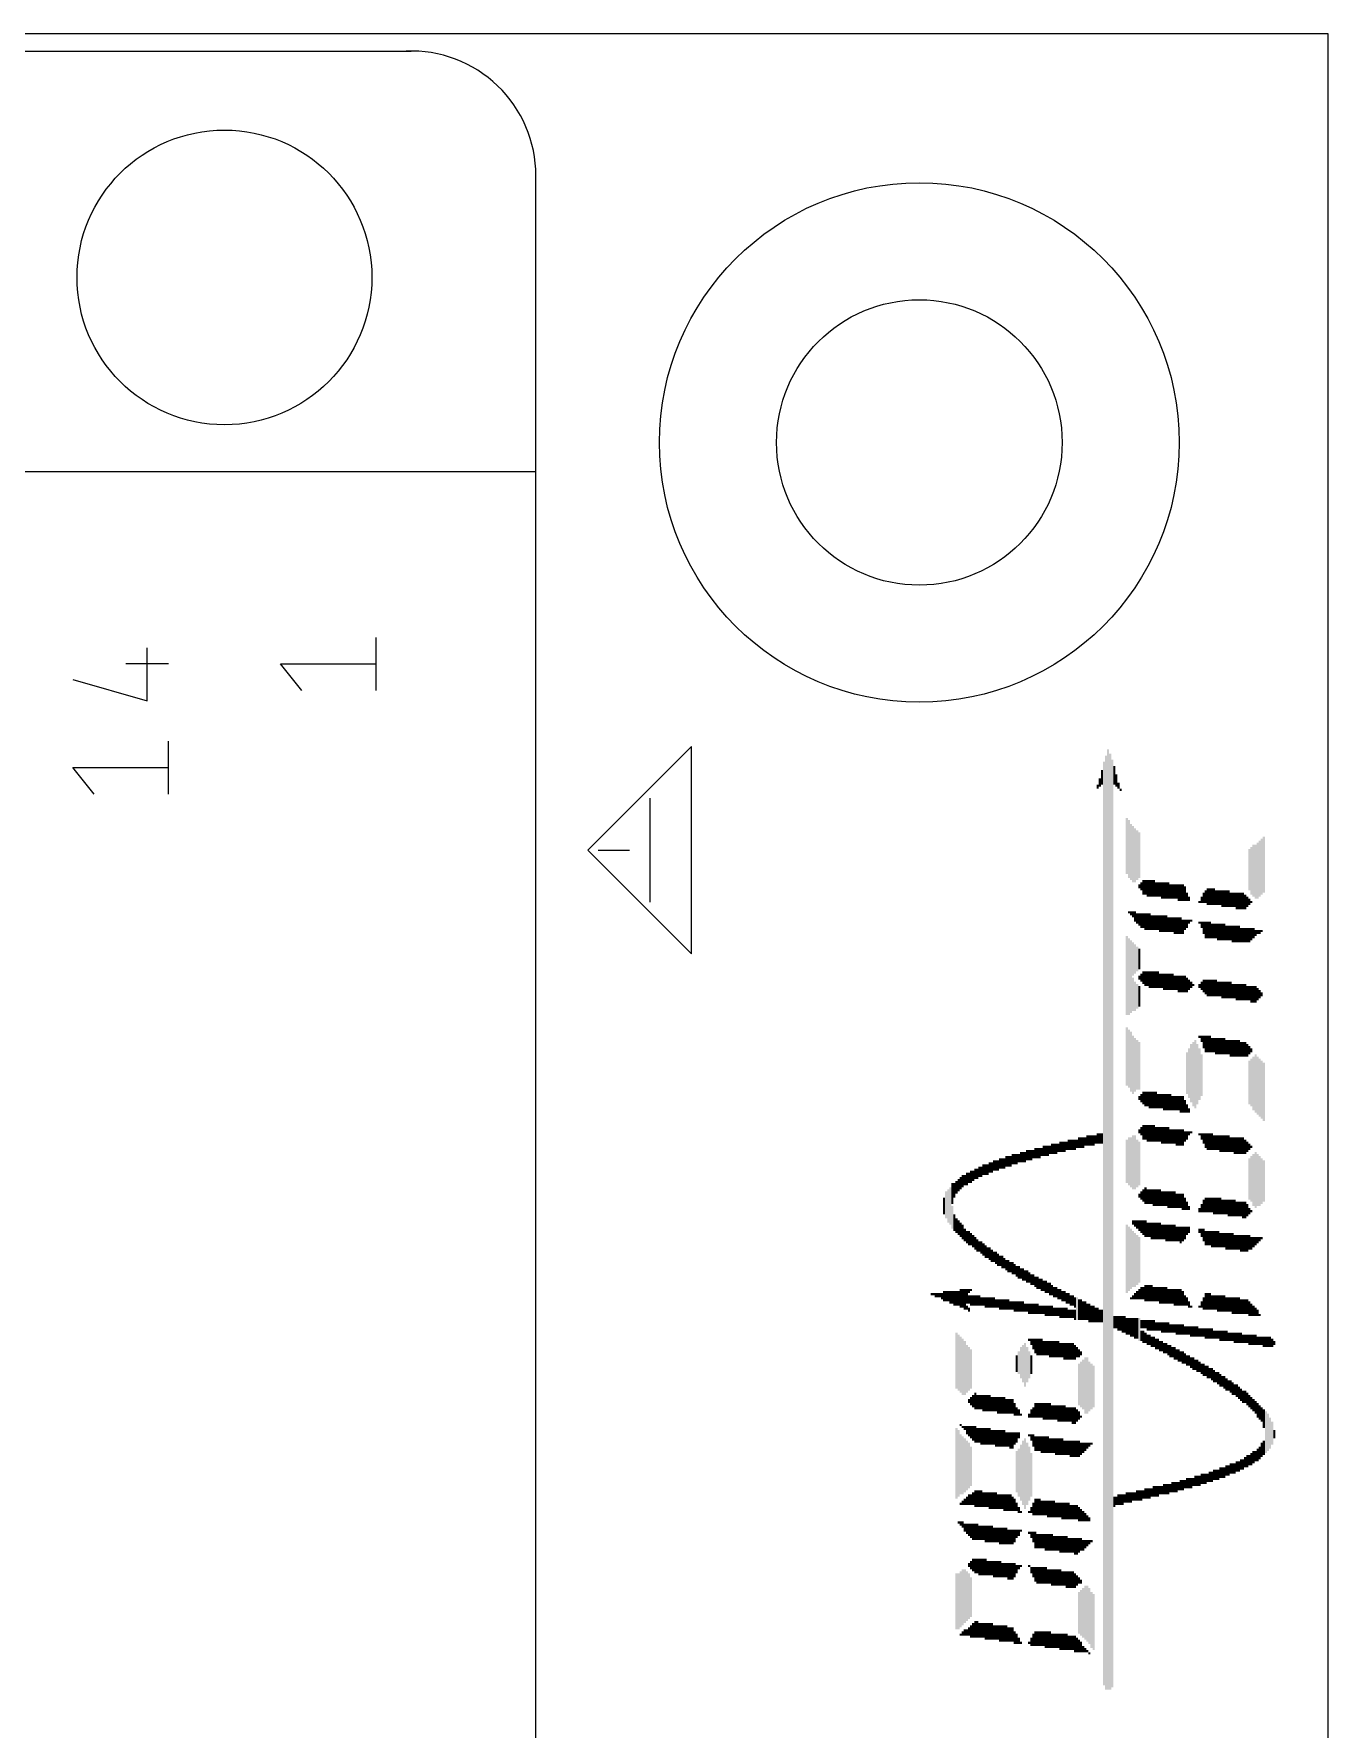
# Model space of a CAD drawing. Extents: x -6.7 to 54.6, y 0 to 76.8.
# Drawn here: x 9.17 to 25, y 32.25 to 53 of the extents above; entities that cross this region are included whole.
import ezdxf

# ---------------------------------------------------------------- set-up
doc = ezdxf.new("R2010")
doc.units = 0
for name, color, linetype in [('20', 30, 'CONTINUOUS'), ('21', 253, 'CONTINUOUS'), ('51', 253, 'CONTINUOUS')]:
    doc.layers.add(name, color=color, linetype=linetype)

# ---------------------------------------------------------------- blocks, each defined once
blk = doc.blocks.new('RECT')
blk.add_solid([(-0.5, -0.5), (0.5, -0.5), (-0.5, 0.5), (0.5, 0.5)])

msp = doc.modelspace()

# ---------------------------------------------------------------- linework, layer by layer
at = {"layer": '20'}
for p, q in [((25, 53), (0, 53)), ((25, 0), (25, 53))]:
    msp.add_line(p, q, dxfattribs=at)
at = {"layer": '21'}
for p, q in [((2.102, 52.789), (13.786, 52.789)), ((15.31, 47.582), (15.31, 51.3285)), ((7.69, 47.6455), (15.31, 47.6455)), ((15.31, 47.582), (15.31, 47.6455)), ((15.31, 5.3545), (15.31, 47.582)), ((10.5546, 44.8388), (10.5546, 45.4879)), ((13.3542, 44.9658), (13.3542, 45.6149)), ((10.2949, 45.2932), (10.8142, 45.2932)), ((12.4454, 44.9658), (12.1858, 45.2904)), ((12.1858, 45.2904), (13.3542, 45.2904)), ((9.6458, 45.0984), (10.5546, 44.8388)), ((10.8142, 43.6958), (10.8142, 44.3449)), ((17.215, 44.28), (15.945, 43.01)), ((17.215, 41.74), (17.215, 44.28)), ((9.9054, 43.6958), (9.6458, 44.0204)), ((9.6458, 44.0204), (10.8142, 44.0204)), ((16.707, 42.375), (16.707, 43.645)), ((15.945, 43.01), (17.215, 41.74)), ((16.072, 43.01), (16.453, 43.01))]:
    msp.add_line(p, q, dxfattribs=at)
for radius in [3.1789, 1.7463]:
    msp.add_circle((20, 48), radius, dxfattribs=at)
msp.add_arc((13.7847, 51.265), 1.5253, 360, 92.3383, dxfattribs=at)
at = {"layer": '51'}
msp.add_circle((11.5, 50.02), 1.8034, dxfattribs=at)

# ---------------------------------------------------------------- block references
at = {"layer": '21', "yscale": 0.0254, "rotation": 90}
for p, xscale in [((22.3093, 38.4912), 11.5062), ((22.3346, 38.4658), 11.4554), ((22.2331, 43.9014), 0.1778), ((22.2584, 38.4404), 11.303), ((22.2839, 38.4531), 11.43), ((22.3601, 38.4404), 11.3538), ((22.3855, 43.9268), 0.2286), ((22.1822, 43.7871), 0.0508), ((22.2077, 43.8379), 0.1016), ((22.4108, 43.8633), 0.1524), ((22.4363, 43.7998), 0.0762), ((22.4617, 43.749), 0.0254), ((22.5379, 43.0632), 0.6858), ((22.5633, 43.0251), 0.7112), ((22.5887, 42.987), 0.6858), ((22.6141, 42.9616), 0.6858), ((22.6395, 42.9489), 0.6604), ((22.6649, 42.9489), 0.6096), ((22.6903, 42.9489), 0.5588), ((24.1889, 42.8092), 0.6858), ((24.2142, 42.8346), 0.6858), ((24.0365, 42.7711), 0.508), ((24.0618, 42.7584), 0.5842), ((24.0873, 42.7584), 0.635), ((24.1127, 42.7457), 0.6604), ((24.138, 42.7584), 0.6858), ((24.1635, 42.7838), 0.6858), ((22.6903, 42.5679), 0.0508), ((22.7157, 42.5679), 0.1016), ((22.7411, 42.5552), 0.1778), ((22.7665, 42.5552), 0.1778), ((22.7919, 42.5425), 0.2032), ((22.8173, 42.5425), 0.2032), ((22.8427, 42.5425), 0.2032), ((22.8681, 42.5425), 0.2032), ((22.8935, 42.5298), 0.1778), ((22.9189, 42.5298), 0.1778), ((22.9443, 42.5298), 0.1778), ((22.9697, 42.5171), 0.2032), ((22.9951, 42.5171), 0.2032), ((23.0205, 42.5171), 0.2032), ((23.0459, 42.5171), 0.2032), ((23.0713, 42.5044), 0.1778), ((23.0967, 42.5044), 0.1778), ((23.1221, 42.5044), 0.1778), ((23.1475, 42.5044), 0.1778), ((23.1729, 42.4917), 0.2032), ((23.1983, 42.4917), 0.2032), ((23.2237, 42.4917), 0.2032), ((23.2491, 42.479), 0.1778), ((23.5284, 42.4409), 0.2032), ((23.5539, 42.4409), 0.2032), ((23.5793, 42.4409), 0.2032), ((23.6046, 42.4409), 0.2032), ((23.2745, 42.4409), 0.1016), ((23.2999, 42.4155), 0.0508), ((23.4269, 42.3774), 0.0254), ((23.4522, 42.4028), 0.0762), ((23.4777, 42.4282), 0.127), ((23.5031, 42.4409), 0.1524), ((23.6301, 42.4282), 0.1778), ((23.6555, 42.4282), 0.1778), ((23.6808, 42.4282), 0.1778), ((23.7063, 42.4155), 0.2032), ((23.7317, 42.4155), 0.2032), ((23.757, 42.4155), 0.2032), ((23.7825, 42.4155), 0.2032), ((23.8079, 42.4028), 0.1778), ((23.8332, 42.4028), 0.1778), ((23.8587, 42.4028), 0.1778), ((23.8841, 42.3901), 0.2032), ((23.9094, 42.3901), 0.2032), ((23.9349, 42.3901), 0.2032), ((23.9603, 42.3901), 0.2032), ((23.9856, 42.3774), 0.1778), ((24.0111, 42.3774), 0.127), ((24.0365, 42.3774), 0.0762), ((24.0618, 42.3774), 0.0254), ((22.5633, 42.2504), 0.0254), ((22.5887, 42.2377), 0.0508), ((22.6141, 42.225), 0.0762), ((22.6395, 42.1996), 0.127), ((22.6649, 42.1742), 0.127), ((22.6903, 42.1615), 0.1524), ((22.7157, 42.1488), 0.1778), ((22.7411, 42.1488), 0.1778), ((22.7665, 42.1361), 0.2032), ((22.7919, 42.1361), 0.2032), ((22.8173, 42.1361), 0.2032), ((22.8427, 42.1234), 0.1778), ((22.8681, 42.1234), 0.1778), ((22.8935, 42.1234), 0.1778), ((22.9189, 42.1234), 0.1778), ((22.9443, 42.1107), 0.2032), ((22.9697, 42.1107), 0.2032), ((22.9951, 42.1107), 0.2032), ((23.0205, 42.1107), 0.2032), ((23.0459, 42.098), 0.1778), ((23.0713, 42.098), 0.1778), ((23.0967, 42.098), 0.1778), ((23.1221, 42.0853), 0.2032), ((23.1475, 42.0853), 0.2032), ((23.1729, 42.0853), 0.2032), ((23.1983, 42.0853), 0.2032), ((23.2237, 42.0726), 0.1778), ((23.2491, 42.098), 0.127), ((23.2745, 42.1107), 0.1016), ((23.2999, 42.1361), 0.0508), ((23.3253, 42.1488), 0.0254), ((23.4269, 42.1234), 0.0254), ((23.4522, 42.098), 0.0762), ((23.4777, 42.0599), 0.1524), ((23.5031, 42.0345), 0.2032), ((23.5284, 42.0345), 0.2032), ((23.5539, 42.0345), 0.2032), ((22.5379, 41.4757), 0.9652), ((22.5633, 41.463), 0.9398), ((22.5887, 41.463), 0.889), ((23.5793, 42.0218), 0.1778), ((23.6046, 42.0218), 0.1778), ((23.6301, 42.0218), 0.1778), ((23.6555, 42.0091), 0.2032), ((23.6808, 42.0091), 0.2032), ((23.7063, 42.0091), 0.2032), ((23.7317, 42.0091), 0.2032), ((23.757, 41.9964), 0.1778), ((23.7825, 41.9964), 0.1778), ((23.8079, 41.9964), 0.1778), ((23.8332, 41.9837), 0.2032), ((23.8587, 41.9837), 0.2032), ((23.8841, 41.9837), 0.2032), ((23.9094, 41.9837), 0.2032), ((23.9349, 41.971), 0.1778), ((23.9603, 41.971), 0.1778), ((23.9856, 41.971), 0.1778), ((24.0111, 41.971), 0.1778), ((24.0365, 41.971), 0.1778), ((24.0618, 41.9837), 0.1524), ((24.0873, 41.9964), 0.127), ((24.1127, 41.9964), 0.0762), ((24.138, 42.0091), 0.0508), ((24.1635, 42.0091), 0.0508), ((24.1889, 42.0218), 0.0254), ((22.6141, 41.6789), 0.4064), ((22.6395, 41.6789), 0.3556), ((22.6649, 41.6789), 0.3048), ((22.6903, 41.6789), 0.254), ((22.7157, 41.4503), 0.1016), ((22.7411, 41.4503), 0.1524), ((22.7665, 41.4376), 0.1778), ((22.7919, 41.4376), 0.1778), ((22.8173, 41.4249), 0.2032), ((22.8427, 41.4249), 0.2032), ((22.8681, 41.4249), 0.2032), ((22.8935, 41.4249), 0.2032), ((22.9189, 41.4249), 0.2032), ((22.9443, 41.4122), 0.1778), ((22.9697, 41.4122), 0.1778), ((22.9951, 41.3995), 0.2032), ((23.0205, 41.3995), 0.2032), ((23.0459, 41.3995), 0.2032), ((23.0713, 41.3995), 0.2032), ((23.0967, 41.3995), 0.2032), ((22.6141, 41.2471), 0.4064), ((22.6395, 41.2217), 0.3556), ((22.6649, 41.2217), 0.3048), ((22.6903, 41.4503), 0.0508), ((22.6903, 41.2217), 0.254), ((23.1221, 41.3868), 0.1778), ((23.1475, 41.3868), 0.1778), ((23.1729, 41.3741), 0.2032), ((23.1983, 41.3741), 0.2032), ((23.2237, 41.3741), 0.2032), ((23.2491, 41.3741), 0.2032), ((23.2745, 41.3614), 0.1778), ((23.2999, 41.3614), 0.127), ((23.3253, 41.3614), 0.0762), ((23.3507, 41.3614), 0.0254), ((23.4269, 41.3487), 0.0508), ((23.4522, 41.3487), 0.1016), ((23.4777, 41.3487), 0.1524), ((23.5031, 41.336), 0.1778), ((23.5284, 41.3233), 0.2032), ((23.5539, 41.3233), 0.2032), ((23.5793, 41.3233), 0.2032), ((23.6046, 41.3233), 0.2032), ((23.6301, 41.3233), 0.2032), ((23.6555, 41.3106), 0.1778), ((23.6808, 41.3106), 0.1778), ((23.7063, 41.2979), 0.2032), ((23.7317, 41.2979), 0.2032), ((23.757, 41.2979), 0.2032), ((23.7825, 41.2979), 0.2032), ((23.8079, 41.2979), 0.2032), ((23.8332, 41.2852), 0.1778), ((23.8587, 41.2852), 0.1778), ((23.8841, 41.2725), 0.2032), ((23.9094, 41.2725), 0.2032), ((23.9349, 41.2725), 0.2032), ((23.9603, 41.2725), 0.2032), ((23.9856, 41.2725), 0.2032), ((24.0111, 41.2598), 0.1778), ((24.0365, 41.2598), 0.1778), ((24.0618, 41.2471), 0.2032), ((24.0873, 41.2471), 0.2032), ((24.1127, 41.2471), 0.2032), ((24.138, 41.2471), 0.1524), ((24.1635, 41.2471), 0.1016), ((24.1889, 41.2471), 0.0508), ((22.5379, 40.4851), 0.7112), ((22.5633, 40.4597), 0.7112), ((22.5887, 40.4216), 0.7366), ((22.6141, 40.3835), 0.7112), ((22.6395, 40.3835), 0.6604), ((22.6649, 40.3835), 0.6096), ((22.6903, 40.3708), 0.5842), ((23.3507, 40.2692), 0.7874), ((23.3761, 40.2692), 0.8382), ((23.4269, 40.7264), 0.0254), ((23.4522, 40.701), 0.0762), ((23.4777, 40.6629), 0.1524), ((23.5031, 40.6375), 0.2032), ((23.5284, 40.6375), 0.2032), ((23.5539, 40.6375), 0.2032), ((23.5793, 40.6248), 0.1778), ((23.6046, 40.6248), 0.1778), ((23.6301, 40.6121), 0.2032), ((23.6555, 40.6121), 0.2032), ((23.6808, 40.6121), 0.2032), ((23.7063, 40.6121), 0.2032), ((23.7317, 40.6121), 0.2032), ((23.757, 40.5994), 0.1778), ((23.7825, 40.5994), 0.1778), ((23.8079, 40.5867), 0.2032), ((23.8332, 40.5867), 0.2032), ((23.8587, 40.5867), 0.2032), ((23.8841, 40.5867), 0.2032), ((23.9094, 40.5867), 0.2032), ((23.9349, 40.574), 0.1778), ((23.9603, 40.574), 0.1778), ((23.9856, 40.574), 0.1778), ((23.2745, 40.2819), 0.508), ((23.2999, 40.2819), 0.6096), ((23.3253, 40.2819), 0.7112), ((23.4015, 40.2692), 0.7366), ((23.4269, 40.2692), 0.635), ((23.4522, 40.2565), 0.508), ((24.0111, 40.5613), 0.1524), ((24.0365, 40.5613), 0.1016), ((24.0618, 40.5613), 0.0508), ((24.0618, 40.1676), 0.5842), ((24.0873, 40.1549), 0.6604), ((24.1127, 40.1549), 0.7112), ((24.138, 40.1295), 0.7112), ((24.1635, 40.1041), 0.7112), ((24.0365, 40.1676), 0.5334), ((24.1889, 40.0787), 0.7112), ((24.2142, 40.0533), 0.7112), ((22.7411, 39.9771), 0.1524), ((22.7665, 39.9644), 0.1778), ((22.7919, 39.9644), 0.1778), ((22.8173, 39.9517), 0.2032), ((22.8427, 39.9517), 0.2032), ((22.8681, 39.9517), 0.2032), ((22.8935, 39.9517), 0.2032), ((22.6903, 39.9771), 0.0508), ((22.7157, 39.9771), 0.1016), ((22.9189, 39.939), 0.1778), ((22.9443, 39.939), 0.1778), ((22.9697, 39.939), 0.1778), ((22.9951, 39.9263), 0.2032), ((23.0205, 39.9263), 0.2032), ((23.0459, 39.9263), 0.2032), ((23.0713, 39.9263), 0.2032), ((23.0967, 39.9136), 0.1778), ((23.1221, 39.9136), 0.1778), ((23.1475, 39.9136), 0.1778), ((23.1729, 39.9136), 0.1778), ((23.1983, 39.9009), 0.2032), ((23.2237, 39.9009), 0.2032), ((23.2491, 39.8755), 0.1524), ((23.2745, 39.8501), 0.1016), ((23.2999, 39.8247), 0.0508), ((22.7411, 39.558), 0.1778), ((22.7665, 39.558), 0.1778), ((22.7919, 39.5453), 0.2032), ((22.8173, 39.5453), 0.2032), ((22.8427, 39.5453), 0.2032), ((22.8681, 39.5453), 0.2032), ((21.6235, 39.3548), 0.127), ((21.6488, 39.3548), 0.127), ((21.6743, 39.3548), 0.127), ((21.6997, 39.3675), 0.1016), ((21.725, 39.3802), 0.127), ((21.7505, 39.3802), 0.127), ((21.7759, 39.3802), 0.127), ((21.8012, 39.3929), 0.1016), ((21.8267, 39.4056), 0.127), ((21.8521, 39.4056), 0.127), ((21.8774, 39.4056), 0.127), ((21.9029, 39.4056), 0.127), ((21.9283, 39.4183), 0.1016), ((21.9536, 39.431), 0.127), ((21.9791, 39.431), 0.127), ((22.0045, 39.431), 0.127), ((22.0298, 39.4437), 0.1016), ((22.0553, 39.4564), 0.127), ((22.0807, 39.4564), 0.127), ((22.106, 39.4564), 0.127), ((22.1315, 39.4564), 0.127), ((22.1569, 39.4691), 0.1016), ((22.1822, 39.4818), 0.127), ((22.2077, 39.4818), 0.127), ((22.2331, 39.4818), 0.127), ((22.5379, 39.2024), 0.5334), ((22.5633, 39.2024), 0.5842), ((22.5887, 39.1897), 0.6096), ((22.6141, 39.1897), 0.6604), ((22.6395, 39.1897), 0.6604), ((22.6649, 39.177), 0.5842), ((22.6903, 39.5707), 0.0508), ((22.6903, 39.177), 0.5334), ((22.7157, 39.5707), 0.1016), ((22.8935, 39.5326), 0.1778), ((22.9189, 39.5326), 0.1778), ((22.9443, 39.5326), 0.1778), ((22.9697, 39.5199), 0.2032), ((22.9951, 39.5199), 0.2032), ((23.0205, 39.5199), 0.2032), ((23.0459, 39.5199), 0.2032), ((23.0713, 39.5072), 0.1778), ((23.0967, 39.5072), 0.1778), ((23.1221, 39.5072), 0.1778), ((23.1475, 39.4945), 0.2032), ((23.1729, 39.4945), 0.2032), ((23.1983, 39.4945), 0.2032), ((23.2237, 39.4945), 0.2032), ((23.2491, 39.5072), 0.127), ((23.2745, 39.5199), 0.1016), ((23.2999, 39.5453), 0.0508), ((23.3253, 39.558), 0.0254), ((23.4269, 39.5326), 0.0254), ((23.4522, 39.5072), 0.0762), ((23.4777, 39.4818), 0.127), ((23.5031, 39.4564), 0.1778), ((23.5284, 39.4437), 0.2032), ((23.5539, 39.4437), 0.2032), ((23.5793, 39.4437), 0.2032), ((23.6046, 39.431), 0.1778), ((23.6301, 39.431), 0.1778), ((23.6555, 39.431), 0.1778), ((23.6808, 39.4183), 0.2032), ((23.7063, 39.4183), 0.2032), ((23.7317, 39.4183), 0.2032), ((23.757, 39.4183), 0.2032), ((23.7825, 39.4183), 0.2032), ((23.8079, 39.4056), 0.1778), ((23.8332, 39.4056), 0.1778), ((23.8587, 39.3929), 0.2032), ((23.8841, 39.3929), 0.2032), ((23.9094, 39.3929), 0.2032), ((23.9349, 39.3929), 0.2032), ((23.9603, 39.3929), 0.2032), ((23.9856, 39.3802), 0.1778), ((24.0111, 39.3802), 0.127), ((24.0365, 39.3802), 0.0762), ((20.9123, 39.1516), 0.127), ((20.9377, 39.1516), 0.127), ((20.9631, 39.1516), 0.127), ((20.9885, 39.177), 0.127), ((21.0139, 39.177), 0.127), ((21.0393, 39.177), 0.127), ((21.0647, 39.2024), 0.127), ((21.0901, 39.2024), 0.127), ((21.1155, 39.2024), 0.127), ((21.1409, 39.2278), 0.127), ((21.1663, 39.2278), 0.127), ((21.1917, 39.2278), 0.127), ((21.2171, 39.2405), 0.1016), ((21.2425, 39.2532), 0.127), ((21.2678, 39.2532), 0.127), ((21.2933, 39.2532), 0.127), ((21.3187, 39.2786), 0.127), ((21.344, 39.2786), 0.127), ((21.3695, 39.2786), 0.127), ((21.3949, 39.2913), 0.1016), ((21.4202, 39.304), 0.127), ((21.4457, 39.304), 0.127), ((21.4711, 39.304), 0.127), ((21.4964, 39.3167), 0.1016), ((21.5219, 39.3294), 0.127), ((21.5473, 39.3294), 0.127), ((21.5726, 39.3294), 0.127), ((21.5981, 39.3421), 0.1016), ((24.0365, 38.9865), 0.508), ((24.0618, 39.3802), 0.0254), ((24.0618, 38.9865), 0.5588), ((24.0873, 38.9738), 0.635), ((24.1127, 38.9738), 0.6858), ((24.138, 38.9738), 0.635), ((24.1635, 38.9611), 0.6096), ((24.1889, 38.9611), 0.5588), ((24.2142, 38.9611), 0.508), ((20.5059, 38.9357), 0.1524), ((20.5313, 38.9611), 0.1524), ((20.5567, 38.9738), 0.127), ((20.5821, 38.9865), 0.1524), ((20.6075, 38.9992), 0.127), ((20.6329, 39.0119), 0.1524), ((20.6583, 39.0246), 0.127), ((20.6837, 39.05), 0.127), ((20.7091, 39.05), 0.127), ((20.7345, 39.0754), 0.127), ((20.7599, 39.0754), 0.127), ((20.7853, 39.1008), 0.127), ((20.8107, 39.1008), 0.127), ((20.8361, 39.1008), 0.127), ((20.8615, 39.1262), 0.127), ((20.8869, 39.1262), 0.127), ((20.3281, 38.669), 0.3302), ((20.3535, 38.6563), 0.4064), ((20.3788, 38.6563), 0.4572), ((20.4043, 38.8087), 0.254), ((20.4297, 38.8468), 0.1778), ((20.455, 38.8849), 0.1524), ((20.4805, 38.9103), 0.1524), ((22.6903, 38.7833), 0.0508), ((22.7157, 38.7833), 0.1016), ((22.7411, 38.7833), 0.1524), ((22.7665, 38.7833), 0.2032), ((22.7919, 38.7706), 0.1778), ((22.8173, 38.7706), 0.1778), ((22.8427, 38.7706), 0.1778), ((22.8681, 38.7579), 0.2032), ((22.8935, 38.7579), 0.2032), ((22.9189, 38.7579), 0.2032), ((22.9443, 38.7579), 0.2032), ((22.9697, 38.7452), 0.1778), ((22.9951, 38.7452), 0.1778), ((23.0205, 38.7452), 0.1778), ((23.0459, 38.7325), 0.2032), ((23.0713, 38.7325), 0.2032), ((23.0967, 38.7325), 0.2032), ((23.1221, 38.7325), 0.2032), ((23.1475, 38.7198), 0.1778), ((23.1729, 38.7198), 0.1778), ((23.1983, 38.7198), 0.1778), ((23.2237, 38.7071), 0.2032), ((20.3026, 38.6563), 0.2032), ((20.4043, 38.5166), 0.2794), ((23.2491, 38.6817), 0.1524), ((23.2745, 38.6563), 0.1016), ((23.2999, 38.6309), 0.0508), ((23.4269, 38.6055), 0.0508), ((23.4522, 38.6309), 0.1016), ((23.4777, 38.6563), 0.1524), ((23.5031, 38.669), 0.1778), ((23.5284, 38.669), 0.1778), ((23.5539, 38.669), 0.1778), ((23.5793, 38.669), 0.1778), ((23.6046, 38.6563), 0.2032), ((23.6301, 38.6563), 0.2032), ((23.6555, 38.6563), 0.2032), ((23.6808, 38.6563), 0.2032), ((23.7063, 38.6436), 0.1778), ((23.7317, 38.6436), 0.1778), ((23.757, 38.6436), 0.1778), ((23.7825, 38.6309), 0.2032), ((23.8079, 38.6309), 0.2032), ((23.8332, 38.6309), 0.2032), ((23.8587, 38.6309), 0.2032), ((23.8841, 38.6182), 0.1778), ((23.9094, 38.6182), 0.1778), ((23.9349, 38.6182), 0.1778), ((23.9603, 38.6055), 0.2032), ((23.9856, 38.6055), 0.2032), ((24.0111, 38.6055), 0.1524), ((24.0365, 38.5928), 0.0762), ((24.0618, 38.5928), 0.0254), ((20.4297, 38.4531), 0.2032), ((20.455, 38.415), 0.1778), ((20.4805, 38.3896), 0.1778), ((20.5059, 38.3642), 0.1778), ((20.5313, 38.3388), 0.1778), ((22.5379, 38.0086), 0.8382), ((22.5633, 38.0086), 0.7874), ((22.6141, 38.4531), 0.0508), ((22.6395, 38.4404), 0.0762), ((22.6649, 38.4277), 0.1016), ((22.6903, 38.415), 0.127), ((22.7157, 38.4023), 0.1524), ((22.7411, 38.3896), 0.1778), ((22.7665, 38.3769), 0.2032), ((22.7919, 38.3642), 0.1778), ((22.8173, 38.3642), 0.1778), ((22.8427, 38.3515), 0.2032), ((22.8681, 38.3515), 0.2032), ((22.8935, 38.3515), 0.2032), ((22.9189, 38.3515), 0.2032), ((22.9443, 38.3515), 0.2032), ((22.9697, 38.3388), 0.1778), ((22.9951, 38.3388), 0.1778), ((23.0205, 38.3261), 0.2032), ((23.0459, 38.3261), 0.2032), ((23.0713, 38.3261), 0.2032), ((23.0967, 38.3261), 0.2032), ((23.1221, 38.3261), 0.2032), ((23.1475, 38.3134), 0.1778), ((23.1729, 38.3134), 0.1778), ((23.1983, 38.3007), 0.2032), ((23.2237, 38.3134), 0.1778), ((23.2491, 38.3261), 0.1524), ((23.2745, 38.3515), 0.1016), ((23.2999, 38.3642), 0.0762), ((20.5567, 38.3007), 0.1524), ((20.5821, 38.2753), 0.1524), ((20.6075, 38.2626), 0.1778), ((20.6329, 38.2499), 0.1524), ((20.6583, 38.2245), 0.1524), ((20.6837, 38.1991), 0.1524), ((20.7091, 38.1737), 0.1524), ((20.7345, 38.161), 0.127), ((20.7599, 38.1483), 0.1524), ((20.7853, 38.1229), 0.1524), ((20.8107, 38.0975), 0.1524), ((22.5887, 38.0086), 0.7366), ((22.6141, 38.0086), 0.6858), ((22.6395, 37.9959), 0.6604), ((22.6649, 37.9959), 0.6096), ((22.6903, 37.9959), 0.5588), ((23.4269, 38.3515), 0.0508), ((23.4522, 38.3261), 0.1016), ((23.4777, 38.3007), 0.1524), ((23.5031, 38.2626), 0.1778), ((23.5284, 38.2626), 0.1778), ((23.5539, 38.2626), 0.1778), ((23.5793, 38.2499), 0.2032), ((23.6046, 38.2499), 0.2032), ((23.6301, 38.2499), 0.2032), ((23.6555, 38.2499), 0.2032), ((23.6808, 38.2372), 0.1778), ((23.7063, 38.2372), 0.1778), ((23.7317, 38.2372), 0.1778), ((23.757, 38.2245), 0.2032), ((23.7825, 38.2245), 0.2032), ((23.8079, 38.2245), 0.2032), ((23.8332, 38.2245), 0.2032), ((23.8587, 38.2118), 0.1778), ((23.8841, 38.2118), 0.1778), ((23.9094, 38.2118), 0.1778), ((23.9349, 38.1991), 0.2032), ((23.9603, 38.1991), 0.2032), ((23.9856, 38.1991), 0.2032), ((24.0111, 38.1991), 0.2032), ((24.0365, 38.2118), 0.1778), ((24.0618, 38.1991), 0.1524), ((24.0873, 38.2118), 0.127), ((24.1127, 38.2245), 0.1016), ((24.138, 38.2372), 0.0762), ((24.1635, 38.2499), 0.0508), ((24.1889, 38.2626), 0.0254), ((20.8361, 38.0848), 0.127), ((20.8615, 38.0721), 0.1524), ((20.8869, 38.0467), 0.1524), ((20.9123, 38.034), 0.127), ((20.9377, 38.0213), 0.1524), ((20.9631, 37.9959), 0.1524), ((20.9885, 37.9832), 0.127), ((21.0139, 37.9705), 0.1524), ((21.0393, 37.9578), 0.127), ((21.0647, 37.9324), 0.127), ((21.0901, 37.9197), 0.1524), ((21.1155, 37.907), 0.127), ((21.1409, 37.8943), 0.1524), ((21.1663, 37.8816), 0.127), ((21.1917, 37.8562), 0.127), ((21.2171, 37.8435), 0.1524), ((21.2425, 37.8308), 0.127), ((21.2678, 37.8181), 0.1524), ((21.2933, 37.8054), 0.127), ((21.3187, 37.7927), 0.1524), ((21.344, 37.78), 0.127), ((21.3695, 37.7546), 0.127), ((21.3949, 37.7546), 0.127), ((21.4202, 37.7292), 0.127), ((21.4457, 37.7165), 0.1524), ((21.4711, 37.7038), 0.127), ((21.4964, 37.6911), 0.1524), ((20.1502, 37.5768), 0.0254), ((20.1757, 37.5768), 0.0254), ((20.2011, 37.5641), 0.0508), ((20.2264, 37.5641), 0.0508), ((20.2519, 37.5641), 0.0508), ((20.2773, 37.5514), 0.0762), ((20.3026, 37.5514), 0.127), ((20.3281, 37.5514), 0.127), ((20.3535, 37.5514), 0.127), ((20.3788, 37.5387), 0.1524), ((20.4043, 37.5387), 0.1524), ((20.4297, 37.526), 0.1778), ((20.455, 37.526), 0.1778), ((20.4805, 37.526), 0.1778), ((20.5059, 37.526), 0.2286), ((20.5313, 37.526), 0.2286), ((20.5567, 37.5133), 0.254), ((20.5821, 37.5514), 0.1778), ((20.6075, 37.6149), 0.0508), ((20.6075, 37.5133), 0.1016), ((20.6329, 37.6276), 0.0254), ((20.6329, 37.5006), 0.127), ((20.6583, 37.5006), 0.127), ((20.6837, 37.5006), 0.127), ((20.7091, 37.5006), 0.127), ((20.7345, 37.5006), 0.127), ((21.5219, 37.6784), 0.127), ((21.5473, 37.6657), 0.1524), ((21.5726, 37.653), 0.127), ((21.5981, 37.6403), 0.1524), ((21.6235, 37.6276), 0.127), ((21.6488, 37.6022), 0.127), ((21.6743, 37.6022), 0.127), ((21.6997, 37.5768), 0.127), ((21.725, 37.5768), 0.127), ((21.7505, 37.5514), 0.127), ((21.7759, 37.5514), 0.127), ((21.8012, 37.526), 0.127), ((21.8267, 37.526), 0.127), ((21.8521, 37.5006), 0.127), ((21.8774, 37.5006), 0.127), ((22.6141, 37.5387), 0.0508), ((22.6395, 37.5514), 0.0762), ((22.6649, 37.5641), 0.1016), ((22.6903, 37.5768), 0.127), ((22.7157, 37.5895), 0.1524), ((22.7411, 37.5895), 0.1524), ((22.7665, 37.5895), 0.2032), ((22.7919, 37.5895), 0.2032), ((22.8173, 37.5895), 0.2032), ((22.8427, 37.5895), 0.2032), ((22.8681, 37.5768), 0.1778), ((22.8935, 37.5768), 0.1778), ((22.9189, 37.5768), 0.1778), ((22.9443, 37.5641), 0.2032), ((22.9697, 37.5641), 0.2032), ((22.9951, 37.5641), 0.2032), ((23.0205, 37.5641), 0.2032), ((23.0459, 37.5514), 0.1778), ((23.0713, 37.5514), 0.1778), ((23.0967, 37.5514), 0.1778), ((23.1221, 37.5387), 0.2032), ((23.1475, 37.5387), 0.2032), ((23.1729, 37.5387), 0.2032), ((23.1983, 37.5387), 0.2032), ((23.2237, 37.526), 0.1778), ((23.2491, 37.5006), 0.127), ((23.5031, 37.4879), 0.2032), ((23.5284, 37.4879), 0.2032), ((23.5539, 37.4879), 0.2032), ((23.5793, 37.4752), 0.1778), ((23.6046, 37.4752), 0.1778), ((23.6301, 37.4752), 0.1778), ((23.6555, 37.4625), 0.2032), ((23.6808, 37.4625), 0.2032), ((23.7063, 37.4625), 0.2032), ((23.7317, 37.4625), 0.2032), ((20.5821, 37.4117), 0.0508), ((20.6075, 37.3863), 0.0508), ((20.7599, 37.4879), 0.1016), ((20.7853, 37.4879), 0.1016), ((20.8107, 37.4752), 0.127), ((20.8361, 37.4752), 0.127), ((20.8615, 37.4752), 0.127), ((20.8869, 37.4752), 0.127), ((20.9123, 37.4752), 0.127), ((20.9377, 37.4625), 0.1016), ((20.9631, 37.4625), 0.1016), ((20.9885, 37.4498), 0.127), ((21.0139, 37.4498), 0.127), ((21.0393, 37.4498), 0.127), ((21.0647, 37.4498), 0.127), ((21.0901, 37.4498), 0.127), ((21.1155, 37.4371), 0.1016), ((21.1409, 37.4371), 0.1016), ((21.1663, 37.4244), 0.127), ((21.1917, 37.4244), 0.127), ((21.2171, 37.4244), 0.127), ((21.2425, 37.4244), 0.127), ((21.2678, 37.4244), 0.127), ((21.2933, 37.4117), 0.1016), ((21.3187, 37.4117), 0.1016), ((21.344, 37.399), 0.127), ((21.3695, 37.399), 0.127), ((21.3949, 37.399), 0.127), ((21.4202, 37.399), 0.127), ((21.4457, 37.399), 0.127), ((21.4711, 37.3863), 0.1016), ((21.4964, 37.3863), 0.1016), ((21.5219, 37.3863), 0.1016), ((21.5473, 37.3736), 0.127), ((21.5726, 37.3736), 0.127), ((21.5981, 37.3736), 0.127), ((21.6235, 37.3736), 0.127), ((21.6488, 37.3609), 0.1016), ((21.6743, 37.3609), 0.1016), ((21.6997, 37.3609), 0.1016), ((21.725, 37.3482), 0.127), ((21.7505, 37.3482), 0.127), ((21.7759, 37.3482), 0.127), ((21.8012, 37.3482), 0.127), ((21.8267, 37.3355), 0.1016), ((21.8521, 37.3355), 0.1016), ((21.8774, 37.3355), 0.1016), ((21.9029, 37.4752), 0.127), ((21.9029, 37.3228), 0.127), ((21.9283, 37.399), 0.2794), ((21.9536, 37.3863), 0.254), ((21.9791, 37.3863), 0.254), ((22.0045, 37.3736), 0.2286), ((22.0298, 37.3736), 0.2286), ((22.0553, 37.3609), 0.2032), ((22.0807, 37.3482), 0.2286), ((22.106, 37.3355), 0.2032), ((22.1315, 37.3355), 0.2032), ((22.1569, 37.3228), 0.1778), ((22.1822, 37.3228), 0.1778), ((22.2077, 37.3101), 0.1524), ((22.2331, 37.3101), 0.1524), ((22.5887, 37.526), 0.0254), ((23.2745, 37.4879), 0.1016), ((23.2999, 37.4498), 0.0762), ((23.3253, 37.4244), 0.0254), ((23.4269, 37.4244), 0.0254), ((23.4522, 37.4498), 0.0762), ((23.4777, 37.4625), 0.1524), ((23.757, 37.4498), 0.1778), ((23.7825, 37.4498), 0.1778), ((23.8079, 37.4498), 0.1778), ((23.8332, 37.4371), 0.2032), ((23.8587, 37.4371), 0.2032), ((23.8841, 37.4371), 0.2032), ((23.9094, 37.4371), 0.2032), ((23.9349, 37.4244), 0.1778), ((23.9603, 37.4244), 0.1778), ((23.9856, 37.4244), 0.1778), ((24.0111, 37.4244), 0.1778), ((24.0365, 37.399), 0.1778), ((24.0618, 37.3863), 0.1524), ((24.0873, 37.3736), 0.127), ((24.1127, 37.3609), 0.1016), ((24.138, 37.3482), 0.0762), ((22.3855, 37.2339), 0.1524), ((22.4108, 37.2339), 0.1524), ((22.4363, 37.2212), 0.1778), ((22.4617, 37.2212), 0.1778), ((22.487, 37.2085), 0.2032), ((22.5125, 37.2085), 0.2032), ((22.5379, 37.1831), 0.2032), ((22.5633, 37.1831), 0.2032), ((22.5887, 37.1704), 0.2286), ((22.6141, 37.1704), 0.2286), ((22.6395, 37.1577), 0.254), ((22.6649, 37.1577), 0.254), ((22.6903, 37.145), 0.2794), ((22.7157, 37.2085), 0.1016), ((22.7411, 37.2085), 0.1016), ((22.7665, 37.2085), 0.1016), ((22.7919, 37.1958), 0.127), ((22.8173, 37.1958), 0.127), ((22.8427, 37.1958), 0.127), ((22.8681, 37.1958), 0.127), ((22.8935, 37.1831), 0.1016), ((22.9189, 37.1831), 0.1016), ((22.9443, 37.1831), 0.1016), ((22.9697, 37.1704), 0.127), ((22.9951, 37.1704), 0.127), ((23.0205, 37.1704), 0.127), ((23.0459, 37.1704), 0.127), ((23.0713, 37.1577), 0.1016), ((23.0967, 37.1577), 0.1016), ((23.1221, 37.1577), 0.1016), ((23.1475, 37.145), 0.127), ((23.1729, 37.145), 0.127), ((23.1983, 37.145), 0.127), ((23.2237, 37.145), 0.127), ((23.2491, 37.1323), 0.1016), ((23.2745, 37.1323), 0.1016), ((23.2999, 37.1323), 0.1016), ((23.3253, 37.1196), 0.127), ((23.3507, 37.1196), 0.127), ((23.3761, 37.1196), 0.127), ((23.4015, 37.1196), 0.127), ((23.4269, 37.1069), 0.1016), ((23.4522, 37.1069), 0.1016), ((23.4777, 37.1069), 0.1016), ((23.5031, 37.0942), 0.127), ((23.5284, 37.0942), 0.127), ((23.5539, 37.0942), 0.127), ((23.5793, 37.0942), 0.127), ((24.1635, 37.3228), 0.0254), ((20.455, 36.764), 0.6858), ((20.4805, 36.7386), 0.6858), ((20.5059, 36.7132), 0.6858), ((20.5313, 36.6878), 0.6858), ((20.5567, 36.6751), 0.6604), ((20.5821, 36.6624), 0.5842), ((20.6075, 36.6624), 0.5334), ((21.2425, 36.7386), 0.381), ((21.2678, 36.7259), 0.4572), ((21.2933, 36.7132), 0.5334), ((21.3187, 36.7132), 0.4318), ((21.344, 37.018), 0.0254), ((21.3695, 36.9926), 0.0762), ((21.3949, 36.9672), 0.127), ((21.4202, 36.9418), 0.1778), ((21.4457, 36.9291), 0.2032), ((21.4711, 36.9291), 0.2032), ((21.4964, 36.9291), 0.2032), ((21.5219, 36.9164), 0.1778), ((21.5473, 36.9164), 0.1778), ((21.5726, 36.9164), 0.1778), ((21.5981, 36.9037), 0.2032), ((21.6235, 36.9037), 0.2032), ((21.6488, 36.9037), 0.2032), ((21.6743, 36.9037), 0.2032), ((21.6997, 36.9037), 0.2032), ((21.725, 36.891), 0.1778), ((21.7505, 36.891), 0.1778), ((21.7759, 36.8783), 0.2032), ((21.8012, 36.8783), 0.2032), ((21.8267, 36.8783), 0.2032), ((21.8521, 36.8783), 0.2032), ((21.8774, 36.8783), 0.2032), ((21.9029, 36.8656), 0.1778), ((21.9283, 36.8656), 0.127), ((22.7157, 37.0688), 0.127), ((22.7411, 37.0561), 0.1524), ((22.7665, 37.0434), 0.127), ((22.7919, 37.018), 0.127), ((22.8173, 37.018), 0.127), ((22.8427, 36.9926), 0.127), ((22.8681, 36.9926), 0.127), ((22.8935, 36.9672), 0.127), ((22.9189, 36.9672), 0.127), ((22.9443, 36.9418), 0.127), ((22.9697, 36.9418), 0.127), ((22.9951, 36.9164), 0.127), ((23.0205, 36.9164), 0.127), ((23.0459, 36.891), 0.127), ((23.0713, 36.8783), 0.1524), ((23.0967, 36.8656), 0.127), ((23.1221, 36.8529), 0.1524), ((23.6046, 37.0815), 0.1016), ((23.6301, 37.0815), 0.1016), ((23.6555, 37.0815), 0.1016), ((23.6808, 37.0688), 0.127), ((23.7063, 37.0688), 0.127), ((23.7317, 37.0688), 0.127), ((23.757, 37.0688), 0.127), ((23.7825, 37.0561), 0.1016), ((23.8079, 37.0561), 0.1016), ((23.8332, 37.0561), 0.1016), ((23.8587, 37.0434), 0.127), ((23.8841, 37.0434), 0.127), ((23.9094, 37.0434), 0.127), ((23.9349, 37.0434), 0.127), ((23.9603, 37.0307), 0.1016), ((23.9856, 37.0307), 0.1016), ((24.0111, 37.0307), 0.1016), ((24.0365, 37.018), 0.127), ((24.0618, 37.018), 0.127), ((24.0873, 37.018), 0.127), ((24.1127, 37.018), 0.127), ((24.138, 37.0053), 0.1016), ((24.1635, 37.0053), 0.1016), ((24.1889, 37.0053), 0.1016), ((24.2142, 36.9926), 0.127), ((24.2397, 36.9926), 0.127), ((24.2651, 36.9926), 0.127), ((24.2904, 36.9926), 0.127), ((24.3159, 36.9799), 0.1016), ((24.3413, 36.9799), 0.0508), ((20.6329, 36.6624), 0.4826), ((21.1917, 36.7259), 0.2032), ((21.2171, 36.7386), 0.2794), ((21.344, 36.7132), 0.3302), ((21.3695, 36.7132), 0.2286), ((21.9536, 36.8529), 0.1016), ((21.9536, 36.4719), 0.508), ((21.9791, 36.8529), 0.0508), ((21.9791, 36.4719), 0.5588), ((22.0045, 36.4719), 0.6096), ((22.0298, 36.4592), 0.6858), ((22.0553, 36.4592), 0.6858), ((22.0807, 36.4465), 0.6096), ((22.106, 36.4465), 0.5588), ((23.1475, 36.8402), 0.127), ((23.1729, 36.8275), 0.1524), ((23.1983, 36.8148), 0.127), ((23.2237, 36.8021), 0.1524), ((23.2491, 36.7894), 0.127), ((23.2745, 36.764), 0.127), ((23.2999, 36.764), 0.127), ((23.3253, 36.7386), 0.127), ((23.3507, 36.7259), 0.1524), ((23.3761, 36.7132), 0.127), ((23.4015, 36.7005), 0.1524), ((23.4269, 36.6878), 0.127), ((23.4522, 36.6624), 0.127), ((23.4777, 36.6497), 0.1524), ((22.1315, 36.4465), 0.508), ((23.5031, 36.637), 0.127), ((23.5284, 36.6243), 0.1524), ((23.5539, 36.6116), 0.127), ((23.5793, 36.5989), 0.1524), ((23.6046, 36.5735), 0.1524), ((23.6301, 36.5608), 0.127), ((23.6555, 36.5481), 0.1524), ((23.6808, 36.5227), 0.1524), ((23.7063, 36.51), 0.127), ((23.7317, 36.4973), 0.1524), ((23.757, 36.4719), 0.1524), ((23.7825, 36.4592), 0.127), ((23.8079, 36.4465), 0.1524), ((20.6329, 36.2687), 0.1016), ((20.6583, 36.2687), 0.1524), ((20.6837, 36.2687), 0.2032), ((20.7091, 36.256), 0.1778), ((20.7345, 36.256), 0.1778), ((20.7599, 36.256), 0.1778), ((20.7853, 36.2433), 0.2032), ((20.8107, 36.2433), 0.2032), ((20.8361, 36.2433), 0.2032), ((20.8615, 36.2433), 0.2032), ((20.8869, 36.2306), 0.1778), ((20.9123, 36.2306), 0.1778), ((20.9377, 36.2306), 0.1778), ((20.9631, 36.2179), 0.2032), ((20.9885, 36.2179), 0.2032), ((21.0139, 36.2179), 0.2032), ((21.0393, 36.2179), 0.2032), ((23.8332, 36.4211), 0.1524), ((23.8587, 36.4084), 0.127), ((23.8841, 36.3957), 0.1524), ((23.9094, 36.3703), 0.1524), ((23.9349, 36.3449), 0.1524), ((23.9603, 36.3195), 0.1524), ((23.9856, 36.3195), 0.1524), ((24.0111, 36.2941), 0.1524), ((24.0365, 36.2687), 0.1524), ((24.0618, 36.2433), 0.1524), ((20.6075, 36.2687), 0.0508), ((21.0647, 36.2052), 0.1778), ((21.0901, 36.2052), 0.1778), ((21.1155, 36.2052), 0.1778), ((21.1409, 36.2052), 0.1778), ((21.1663, 36.1671), 0.1524), ((21.1917, 36.1417), 0.1016), ((21.2171, 36.129), 0.0762), ((21.2425, 36.1036), 0.0254), ((21.344, 36.0909), 0.0508), ((21.3695, 36.1163), 0.1016), ((21.3949, 36.129), 0.127), ((21.4202, 36.1544), 0.1778), ((21.4457, 36.1544), 0.1778), ((21.4711, 36.1544), 0.1778), ((21.4964, 36.1544), 0.1778), ((21.5219, 36.1417), 0.2032), ((21.5473, 36.1417), 0.2032), ((21.5726, 36.1417), 0.2032), ((21.5981, 36.1417), 0.2032), ((21.6235, 36.129), 0.1778), ((21.6488, 36.129), 0.1778), ((21.6743, 36.129), 0.1778), ((21.6997, 36.1163), 0.2032), ((21.725, 36.1163), 0.2032), ((21.7505, 36.1163), 0.2032), ((21.7759, 36.1163), 0.2032), ((21.8012, 36.1036), 0.1778), ((21.8267, 36.1036), 0.1778), ((21.8521, 36.1036), 0.1778), ((21.8774, 36.0909), 0.2032), ((21.9029, 36.0909), 0.2032), ((21.9283, 36.0909), 0.1524), ((21.9536, 36.0909), 0.1016), ((24.0873, 36.2179), 0.1524), ((24.1127, 36.1925), 0.1524), ((24.138, 36.1544), 0.1778), ((24.1635, 36.129), 0.1778), ((24.1889, 36.1036), 0.1778), ((24.2142, 36.0528), 0.2286), ((24.2397, 35.8877), 0.508), ((24.2651, 35.8877), 0.4572), ((20.455, 35.5067), 0.8636), ((20.4805, 35.5067), 0.8128), ((20.5059, 35.9766), 0.0254), ((20.5313, 35.9512), 0.0254), ((20.5567, 35.9385), 0.0508), ((20.5821, 35.9131), 0.1016), ((20.6075, 35.9004), 0.127), ((20.6329, 35.8877), 0.1524), ((20.6583, 35.875), 0.1778), ((20.6837, 35.8623), 0.2032), ((20.7091, 35.8496), 0.1778), ((20.7345, 35.8496), 0.1778), ((20.7599, 35.8369), 0.2032), ((20.7853, 35.8369), 0.2032), ((20.8107, 35.8369), 0.2032), ((20.8361, 35.8369), 0.2032), ((20.8615, 35.8369), 0.2032), ((20.8869, 35.8242), 0.1778), ((20.9123, 35.8242), 0.1778), ((20.9377, 35.8115), 0.2032), ((20.9631, 35.8115), 0.2032), ((20.9885, 35.8115), 0.2032), ((21.0139, 35.8115), 0.2032), ((21.0393, 35.8115), 0.2032), ((21.9791, 36.0782), 0.0254), ((24.2904, 35.875), 0.381), ((24.3159, 35.875), 0.2794), ((24.3413, 35.8623), 0.1016), ((20.5059, 35.494), 0.7366), ((20.5313, 35.4813), 0.7112), ((20.5567, 35.4813), 0.6604), ((20.5821, 35.4813), 0.6096), ((20.6075, 35.4813), 0.5588), ((20.6329, 35.4686), 0.4826), ((21.0647, 35.7988), 0.1778), ((21.0901, 35.7988), 0.1778), ((21.1155, 35.7861), 0.2032), ((21.1409, 35.7861), 0.2032), ((21.1663, 35.8115), 0.1524), ((21.1917, 35.8242), 0.127), ((21.2171, 35.8496), 0.0762), ((21.2171, 35.3924), 0.5842), ((21.2425, 35.3924), 0.6858), ((21.2678, 35.3924), 0.7874), ((21.2933, 35.3797), 0.8636), ((21.3187, 35.3797), 0.762), ((21.344, 35.8496), 0.0254), ((21.344, 35.3797), 0.6604), ((21.3695, 35.8242), 0.0762), ((21.3949, 35.7861), 0.1524), ((21.4202, 35.748), 0.1778), ((21.4457, 35.748), 0.1778), ((21.4711, 35.748), 0.1778), ((21.4964, 35.7353), 0.2032), ((21.5219, 35.7353), 0.2032), ((21.5473, 35.7353), 0.2032), ((21.5726, 35.7353), 0.2032), ((21.5981, 35.7226), 0.1778), ((21.6235, 35.7226), 0.1778), ((21.6488, 35.7226), 0.1778), ((21.6743, 35.7099), 0.2032), ((21.6997, 35.7099), 0.2032), ((21.725, 35.7099), 0.2032), ((21.7505, 35.7099), 0.2032), ((21.7759, 35.6972), 0.1778), ((21.8012, 35.6972), 0.1778), ((21.8267, 35.6972), 0.1778), ((21.8521, 35.6845), 0.2032), ((21.8774, 35.6845), 0.2032), ((21.9029, 35.6845), 0.2032), ((21.9283, 35.6845), 0.2032), ((21.9536, 35.6845), 0.2032), ((21.9791, 35.6845), 0.1524), ((22.0045, 35.6972), 0.127), ((22.0298, 35.7099), 0.1016), ((22.0553, 35.7226), 0.0762), ((22.0807, 35.7353), 0.0508), ((22.106, 35.748), 0.0254), ((24.138, 35.6083), 0.1524), ((24.1635, 35.6337), 0.1524), ((24.1889, 35.6718), 0.1778), ((24.2142, 35.6972), 0.1778), ((21.1917, 35.4051), 0.508), ((21.3695, 35.367), 0.5334), ((23.757, 35.4178), 0.127), ((23.7825, 35.4178), 0.127), ((23.8079, 35.4432), 0.127), ((23.8332, 35.4432), 0.127), ((23.8587, 35.4432), 0.127), ((23.8841, 35.4686), 0.127), ((23.9094, 35.4686), 0.127), ((23.9349, 35.494), 0.127), ((23.9603, 35.494), 0.127), ((23.9856, 35.5194), 0.127), ((24.0111, 35.5321), 0.1524), ((24.0365, 35.5448), 0.127), ((24.0618, 35.5575), 0.1524), ((24.0873, 35.5829), 0.1524), ((24.1127, 35.5956), 0.127), ((23.0967, 35.2146), 0.127), ((23.1221, 35.2146), 0.127), ((23.1475, 35.2146), 0.127), ((23.1729, 35.2273), 0.1016), ((23.1983, 35.24), 0.127), ((23.2237, 35.24), 0.127), ((23.2491, 35.2527), 0.1016), ((23.2745, 35.2654), 0.127), ((23.2999, 35.2654), 0.127), ((23.3253, 35.2654), 0.127), ((23.3507, 35.2781), 0.1016), ((23.3761, 35.2908), 0.127), ((23.4015, 35.2908), 0.127), ((23.4269, 35.2908), 0.127), ((23.4522, 35.3162), 0.127), ((23.4777, 35.3162), 0.127), ((23.5031, 35.3162), 0.127), ((23.5284, 35.3289), 0.1016), ((23.5539, 35.3416), 0.127), ((23.5793, 35.3416), 0.127), ((23.6046, 35.367), 0.127), ((23.6301, 35.367), 0.127), ((23.6555, 35.367), 0.127), ((23.6808, 35.3924), 0.127), ((23.7063, 35.3924), 0.127), ((23.7317, 35.3924), 0.127), ((20.5567, 35.0368), 0.0762), ((20.5821, 35.0495), 0.1016), ((20.6075, 35.0622), 0.127), ((20.6329, 35.0622), 0.127), ((20.6583, 35.0749), 0.1524), ((20.6837, 35.0749), 0.2032), ((20.7091, 35.0749), 0.2032), ((20.7345, 35.0749), 0.2032), ((20.7599, 35.0749), 0.2032), ((20.7853, 35.0622), 0.1778), ((20.8107, 35.0622), 0.1778), ((20.8361, 35.0622), 0.1778), ((20.8615, 35.0495), 0.2032), ((20.8869, 35.0495), 0.2032), ((20.9123, 35.0495), 0.2032), ((20.9377, 35.0495), 0.2032), ((20.9631, 35.0368), 0.1778), ((20.9885, 35.0368), 0.1778), ((21.0139, 35.0368), 0.1778), ((21.0393, 35.0241), 0.2032), ((21.0647, 35.0241), 0.2032), ((21.0901, 35.0241), 0.2032), ((21.1155, 35.0241), 0.2032), ((21.1409, 35.0114), 0.1778), ((21.1663, 34.9987), 0.1524), ((21.4202, 34.9733), 0.2032), ((21.4457, 34.9733), 0.2032), ((21.4711, 34.9733), 0.2032), ((22.3855, 35.0368), 0.127), ((22.4108, 35.0495), 0.1016), ((22.4363, 35.0622), 0.127), ((22.4617, 35.0622), 0.127), ((22.487, 35.0622), 0.127), ((22.5125, 35.0749), 0.1016), ((22.5379, 35.0876), 0.127), ((22.5633, 35.0876), 0.127), ((22.5887, 35.0876), 0.127), ((22.6141, 35.1003), 0.1016), ((22.6395, 35.1003), 0.1016), ((22.6649, 35.113), 0.127), ((22.6903, 35.113), 0.127), ((22.7157, 35.113), 0.127), ((22.7411, 35.1257), 0.1016), ((22.7665, 35.1384), 0.127), ((22.7919, 35.1384), 0.127), ((22.8173, 35.1384), 0.127), ((22.8427, 35.1511), 0.1016), ((22.8681, 35.1638), 0.127), ((22.8935, 35.1638), 0.127), ((22.9189, 35.1638), 0.127), ((22.9443, 35.1765), 0.1016), ((22.9697, 35.1765), 0.1016), ((22.9951, 35.1892), 0.127), ((23.0205, 35.1892), 0.127), ((23.0459, 35.1892), 0.127), ((23.0713, 35.2019), 0.1016), ((20.5059, 35.0114), 0.0254), ((20.5313, 35.0241), 0.0508), ((21.1917, 34.9733), 0.1016), ((21.2171, 34.9352), 0.0762), ((21.2425, 34.9098), 0.0254), ((21.344, 34.9098), 0.0254), ((21.3695, 34.9352), 0.0762), ((21.3949, 34.9479), 0.1524), ((21.4964, 34.9606), 0.1778), ((21.5219, 34.9606), 0.1778), ((21.5473, 34.9606), 0.1778), ((21.5726, 34.9479), 0.2032), ((21.5981, 34.9479), 0.2032), ((21.6235, 34.9479), 0.2032), ((21.6488, 34.9479), 0.2032), ((21.6743, 34.9352), 0.1778), ((21.6997, 34.9352), 0.1778), ((21.725, 34.9352), 0.1778), ((21.7505, 34.9225), 0.2032), ((21.7759, 34.9225), 0.2032), ((21.8012, 34.9225), 0.2032), ((21.8267, 34.9225), 0.2032), ((21.8521, 34.9098), 0.1778), ((21.8774, 34.9098), 0.1778), ((21.9029, 34.9098), 0.1778), ((21.9283, 34.9098), 0.1778), ((21.9536, 34.8844), 0.1778), ((21.9791, 34.8717), 0.1524), ((22.0045, 34.859), 0.127), ((22.0298, 34.8463), 0.1016), ((22.0553, 34.8336), 0.0762), ((20.4805, 34.7828), 0.0254), ((20.5059, 34.7701), 0.0508), ((20.5313, 34.7574), 0.0762), ((20.5567, 34.7193), 0.1016), ((20.5821, 34.7066), 0.127), ((20.6075, 34.6939), 0.1524), ((20.6329, 34.6812), 0.1778), ((20.6583, 34.6685), 0.2032), ((20.6837, 34.6685), 0.2032), ((20.7091, 34.6685), 0.2032), ((20.7345, 34.6558), 0.1778), ((20.7599, 34.6558), 0.1778), ((20.7853, 34.6558), 0.1778), ((20.8107, 34.6431), 0.2032), ((20.8361, 34.6431), 0.2032), ((20.8615, 34.6431), 0.2032), ((20.8869, 34.6431), 0.2032), ((20.9123, 34.6304), 0.1778), ((20.9377, 34.6304), 0.1778), ((20.9631, 34.6304), 0.1778), ((20.9885, 34.6177), 0.2032), ((21.0139, 34.6177), 0.2032), ((21.0393, 34.6177), 0.2032), ((21.0647, 34.6177), 0.2032), ((21.0901, 34.605), 0.1778), ((21.1155, 34.605), 0.1778), ((21.1409, 34.605), 0.1778), ((21.1663, 34.6177), 0.1524), ((21.1917, 34.6431), 0.1016), ((21.2171, 34.6558), 0.0762), ((21.2425, 34.6812), 0.0254), ((21.344, 34.6558), 0.0254), ((21.3695, 34.6304), 0.0762), ((21.3949, 34.605), 0.127), ((21.4202, 34.5669), 0.2032), ((22.0807, 34.8209), 0.0508), ((21.4457, 34.5542), 0.1778), ((21.4711, 34.5542), 0.1778), ((21.4964, 34.5542), 0.1778), ((21.5219, 34.5542), 0.1778), ((21.5473, 34.5415), 0.2032), ((21.5726, 34.5415), 0.2032), ((21.5981, 34.5415), 0.2032), ((21.6235, 34.5415), 0.2032), ((21.6488, 34.5288), 0.1778), ((21.6743, 34.5288), 0.1778), ((21.6997, 34.5288), 0.1778), ((21.725, 34.5161), 0.2032), ((21.7505, 34.5161), 0.2032), ((21.7759, 34.5161), 0.2032), ((21.8012, 34.5161), 0.2032), ((21.8267, 34.5034), 0.1778), ((21.8521, 34.5034), 0.1778), ((21.8774, 34.5034), 0.1778), ((21.9029, 34.4907), 0.2032), ((21.9283, 34.4907), 0.2032), ((21.9536, 34.5034), 0.1778), ((21.9791, 34.5161), 0.1524), ((22.0045, 34.5034), 0.127), ((22.0298, 34.5161), 0.1016), ((22.0553, 34.5288), 0.0762), ((22.0807, 34.5415), 0.0508), ((22.106, 34.5542), 0.0254), ((20.6075, 34.2621), 0.0508), ((20.6329, 34.2621), 0.1016), ((20.6583, 34.2621), 0.1524), ((20.6837, 34.2494), 0.1778), ((20.7091, 34.2494), 0.1778), ((20.7345, 34.2367), 0.2032), ((20.7599, 34.2367), 0.2032), ((20.7853, 34.2367), 0.2032), ((20.8107, 34.2367), 0.2032), ((20.8361, 34.224), 0.1778), ((20.8615, 34.224), 0.1778), ((20.8869, 34.224), 0.1778), ((20.9123, 34.2113), 0.2032), ((20.9377, 34.2113), 0.2032), ((20.9631, 34.2113), 0.2032), ((20.9885, 34.2113), 0.2032), ((21.0139, 34.1986), 0.1778), ((21.0393, 34.1986), 0.1778), ((21.0647, 34.1986), 0.1778), ((21.0901, 34.1859), 0.2032), ((21.1155, 34.1859), 0.2032), ((21.1409, 34.1859), 0.2032), ((21.1663, 34.1986), 0.1778), ((21.1917, 34.2113), 0.1016), ((21.2171, 34.2367), 0.0508), ((21.2425, 34.2494), 0.0254), ((21.344, 34.2494), 0.0254), ((21.3695, 34.1986), 0.0762), ((21.3949, 34.1732), 0.127), ((21.4202, 34.1478), 0.1778), ((21.4457, 34.1351), 0.2032), ((21.4711, 34.1351), 0.2032), ((21.4964, 34.1351), 0.2032), ((21.5219, 34.1351), 0.2032), ((21.5473, 34.1351), 0.2032), ((20.455, 33.8176), 0.6858), ((20.4805, 33.8176), 0.6858), ((20.5059, 33.843), 0.6858), ((20.5313, 33.8684), 0.6858), ((20.5567, 33.8811), 0.6604), ((20.5821, 33.8811), 0.6096), ((20.6075, 33.8811), 0.5588), ((20.6329, 33.8684), 0.4826), ((21.5726, 34.1224), 0.1778), ((21.5981, 34.1224), 0.1778), ((21.6235, 34.1097), 0.2032), ((21.6488, 34.1097), 0.2032), ((21.6743, 34.1097), 0.2032), ((21.6997, 34.1097), 0.2032), ((21.725, 34.1097), 0.2032), ((21.7505, 34.097), 0.1778), ((21.7759, 34.097), 0.1778), ((21.8012, 34.0843), 0.2032), ((21.8267, 34.0843), 0.2032), ((21.8521, 34.0843), 0.2032), ((21.8774, 34.0843), 0.2032), ((21.9029, 34.0716), 0.1778), ((21.9283, 34.0716), 0.127), ((21.9536, 34.0716), 0.0762), ((21.9791, 34.0589), 0.0508), ((21.9536, 33.6779), 0.508), ((21.9791, 33.6779), 0.5588), ((22.0045, 33.6779), 0.6096), ((22.0298, 33.6779), 0.6604), ((22.0553, 33.6652), 0.6858), ((22.0807, 33.6398), 0.6858), ((22.106, 33.589), 0.6858), ((22.1315, 33.5636), 0.6858), ((20.5059, 33.4112), 0.0254), ((20.5313, 33.4239), 0.0508), ((20.5567, 33.4366), 0.0762), ((20.5821, 33.4366), 0.0762), ((20.6075, 33.4493), 0.1016), ((20.6329, 33.4493), 0.1524), ((20.6583, 33.462), 0.1778), ((20.6837, 33.4747), 0.2032), ((20.7091, 33.4747), 0.2032), ((20.7345, 33.462), 0.1778), ((20.7599, 33.462), 0.1778), ((20.7853, 33.462), 0.1778), ((20.8107, 33.4493), 0.2032), ((20.8361, 33.4493), 0.2032), ((20.8615, 33.4493), 0.2032), ((20.8869, 33.4493), 0.2032), ((20.9123, 33.4366), 0.1778), ((20.9377, 33.4366), 0.1778), ((20.9631, 33.4366), 0.1778), ((20.9885, 33.4239), 0.2032), ((21.0139, 33.4239), 0.2032), ((21.0393, 33.4239), 0.2032), ((21.0647, 33.4239), 0.2032), ((21.0901, 33.4112), 0.1778), ((21.1155, 33.4112), 0.1778), ((21.1409, 33.4112), 0.1778), ((21.1663, 33.3731), 0.1524), ((21.1917, 33.3604), 0.127), ((21.3949, 33.3477), 0.1524), ((21.4202, 33.3604), 0.1778), ((21.4457, 33.3604), 0.1778), ((21.4711, 33.3604), 0.1778), ((21.4964, 33.3604), 0.1778), ((21.5219, 33.3604), 0.1778), ((21.5473, 33.3477), 0.2032), ((21.5726, 33.3477), 0.2032), ((21.5981, 33.3477), 0.2032), ((21.6235, 33.335), 0.1778), ((21.6488, 33.335), 0.1778), ((21.6743, 33.335), 0.1778), ((21.6997, 33.335), 0.1778), ((21.725, 33.3223), 0.2032), ((21.7505, 33.3223), 0.2032), ((21.7759, 33.3223), 0.2032), ((21.8012, 33.3223), 0.2032), ((21.2171, 33.335), 0.0762), ((21.2425, 33.3096), 0.0254), ((21.344, 33.3096), 0.0254), ((21.3695, 33.3223), 0.1016), ((21.8267, 33.3096), 0.1778), ((21.8521, 33.3096), 0.1778), ((21.8774, 33.3096), 0.1778), ((21.9029, 33.2969), 0.2032), ((21.9283, 33.2842), 0.1778), ((21.9536, 33.2715), 0.1524), ((21.9791, 33.2588), 0.127), ((22.0045, 33.2334), 0.0762), ((22.0298, 33.2207), 0.0508), ((22.0553, 33.208), 0.0254), ((22.0807, 33.1826), 0.0254)]:
    msp.add_blockref('RECT', p, dxfattribs=dict(at, xscale=xscale))

doc.saveas('drawing.dxf')
